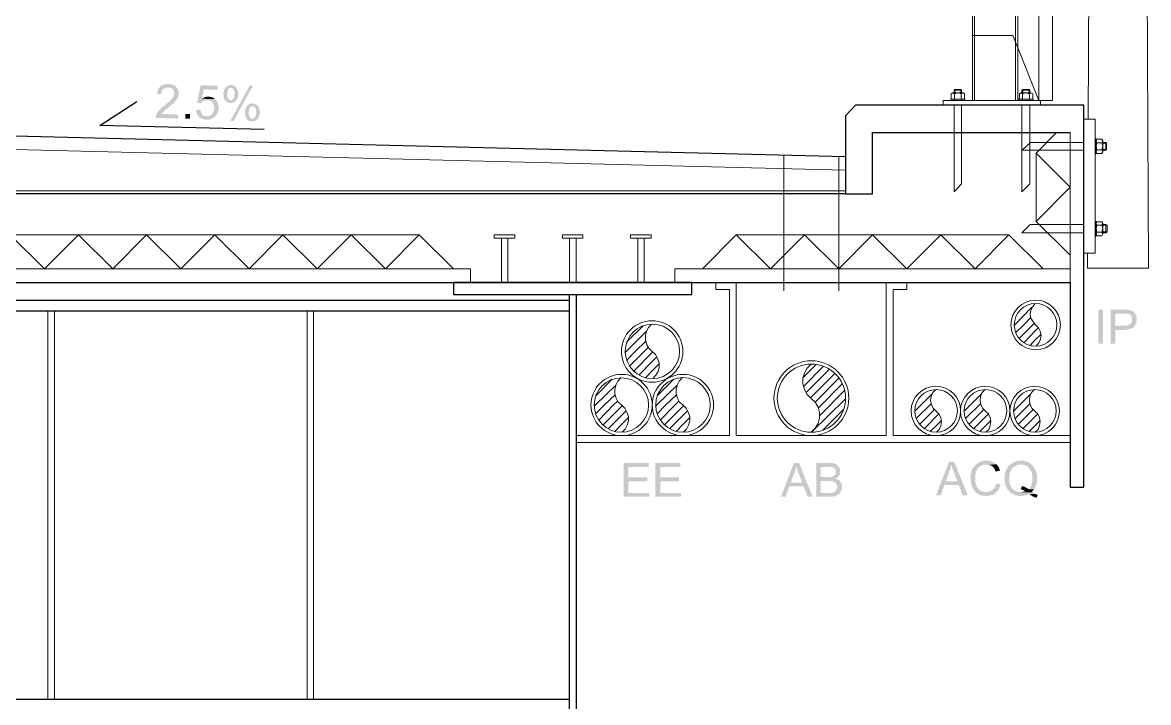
# Model space of a CAD drawing. Header units: millimetres. Extents: x 0.3 to 47.5, y 0.1 to 28.
# Drawn here: x 31.658 to 34.26, y 8.696 to 10.268 of the extents above; entities that cross this region are included whole.
import ezdxf

# ---------------------------------------------------------------- set-up
doc = ezdxf.new("R2010")
doc.units = ezdxf.units.MM
doc.layers.add('PDF _Geometria', color=7, linetype='Continuous')
doc.layers.add('PDF _Riempimenti solidi', color=7, linetype='Continuous')

msp = doc.modelspace()

# ---------------------------------------------------------------- hatches: boundary and pattern name
at = {"layer": 'PDF _Riempimenti solidi', "transparency": 33554559}
for points in [[(31.995, 10.1257), (31.9908, 10.1257), (31.9883, 10.1249), (31.9858, 10.1249), (31.9842, 10.1241), (31.9825, 10.1232), (31.9808, 10.1224), (31.9783, 10.1216), (31.9775, 10.1207), (31.9758, 10.1191), (31.9742, 10.1174), (31.9733, 10.1157), (31.9725, 10.1141), (31.9708, 10.1107), (31.97, 10.1082), (31.9692, 10.1057), (31.9692, 10.1032), (31.9792, 10.1024), (31.9792, 10.1066), (31.98, 10.1091), (31.9808, 10.1107), (31.9825, 10.1124), (31.9833, 10.1141), (31.985, 10.1149), (31.9867, 10.1157), (31.9883, 10.1166), (31.99, 10.1174), (32.0142, 10.1174), (32.0133, 10.1191), (32.0125, 10.1191), (32.0117, 10.1207), (32.01, 10.1216), (32.0083, 10.1224), (32.0058, 10.1232), (32.0042, 10.1241), (32.0025, 10.1249), (32, 10.1249), (31.9975, 10.1257)], [(32.1092, 10.1216), (32.07, 10.1224), (32.0617, 10.0824), (32.07, 10.0807), (32.0717, 10.0824), (32.0725, 10.0832), (32.0742, 10.0849), (32.0767, 10.0857), (32.0767, 10.0866), (32.0783, 10.0874), (32.0808, 10.0874), (32.0825, 10.0882), (32.085, 10.0882), (32.105, 10.0891), (32.1033, 10.0907), (32.0725, 10.0916), (32.0775, 10.1132), (32.1092, 10.1124)], [(32.14, 10.1232), (32.1383, 10.1232), (32.1358, 10.1224), (32.1342, 10.1224), (32.1325, 10.1216), (32.13, 10.1207), (32.1292, 10.1191), (32.1275, 10.1174), (32.14, 10.1166), (32.1408, 10.1166), (32.1425, 10.1157), (32.1442, 10.1149), (32.1458, 10.1132), (32.1475, 10.1099), (32.1475, 10.1074), (32.1483, 10.1049), (32.1483, 10.1007), (32.1475, 10.0982), (32.1475, 10.0957), (32.1467, 10.0941), (32.1458, 10.0924), (32.1458, 10.0907), (32.145, 10.0907), (32.1433, 10.0891), (32.1417, 10.0882), (32.1392, 10.0882), (32.1517, 10.0874), (32.1533, 10.0891), (32.155, 10.0924), (32.1558, 10.0949), (32.1558, 10.0966), (32.1567, 10.0991), (32.1567, 10.1066), (32.1558, 10.1082), (32.1558, 10.1107), (32.155, 10.1124), (32.1542, 10.1141), (32.1533, 10.1157), (32.1517, 10.1174), (32.1517, 10.1182), (32.15, 10.1199), (32.1483, 10.1207), (32.1458, 10.1216), (32.1442, 10.1224), (32.1425, 10.1232)], [(32.0142, 10.1174), (31.995, 10.1174), (31.9983, 10.1174), (32, 10.1166), (32.0025, 10.1157), (32.0042, 10.1149), (32.005, 10.1132), (32.0058, 10.1132), (32.0067, 10.1116), (32.0083, 10.1099), (32.0083, 10.1082), (32.0092, 10.1057), (32.0092, 10.1024), (32.0083, 10.0999), (32.0083, 10.0982), (32.0075, 10.0966), (32.0058, 10.0941), (32.0042, 10.0924), (32.0033, 10.0907), (32.0025, 10.0899), (32.0017, 10.0882), (32, 10.0874), (31.9983, 10.0857), (31.9967, 10.0841), (31.995, 10.0824), (31.9933, 10.0816), (31.9908, 10.0799), (31.9892, 10.0774), (31.9867, 10.0757), (31.985, 10.0741), (31.9825, 10.0732), (31.9808, 10.0716), (31.9792, 10.0699), (31.9775, 10.0682), (31.9767, 10.0666), (31.975, 10.0657), (31.9742, 10.0641), (31.9725, 10.0632), (31.9717, 10.0616), (31.97, 10.0599), (31.9692, 10.0574), (31.9683, 10.0557), (31.9675, 10.0541), (31.9667, 10.0541), (31.9667, 10.0516), (31.9658, 10.0499), (31.9658, 10.0474), (32.0175, 10.0457), (32.0183, 10.0549), (31.9792, 10.0566), (31.9808, 10.0582), (31.9825, 10.0599), (31.9833, 10.0616), (31.9842, 10.0624), (31.9858, 10.0632), (31.9883, 10.0657), (31.9908, 10.0674), (31.9925, 10.0691), (31.995, 10.0707), (31.9958, 10.0716), (31.9975, 10.0732), (32, 10.0749), (32.0017, 10.0766), (32.0033, 10.0782), (32.005, 10.0799), (32.0067, 10.0807), (32.0092, 10.0832), (32.01, 10.0849), (32.0108, 10.0849), (32.0125, 10.0866), (32.0142, 10.0891), (32.0158, 10.0924), (32.0167, 10.0941), (32.0175, 10.0949), (32.0183, 10.0966), (32.0183, 10.0991), (32.0192, 10.1007), (32.0192, 10.1082), (32.0175, 10.1116), (32.0167, 10.1141), (32.0158, 10.1157)], [(32.0875, 10.0966), (32.085, 10.0966), (32.0825, 10.0957), (32.0808, 10.0957), (32.0783, 10.0949), (32.0767, 10.0941), (32.075, 10.0932), (32.0725, 10.0916), (32.1033, 10.0907), (32.1017, 10.0916), (32.1, 10.0932), (32.0983, 10.0941), (32.0958, 10.0949), (32.0942, 10.0957), (32.0925, 10.0957), (32.09, 10.0966)], [(32.1275, 10.1174), (32.1267, 10.1157), (32.125, 10.1141), (32.1242, 10.1124), (32.1242, 10.1099), (32.1233, 10.1082), (32.1233, 10.1057), (32.1225, 10.1032), (32.1225, 10.1007), (32.1233, 10.0982), (32.1233, 10.0957), (32.1242, 10.0941), (32.1242, 10.0916), (32.1258, 10.0882), (32.1275, 10.0874), (32.1275, 10.0866), (32.1292, 10.0849), (32.1308, 10.0841), (32.1325, 10.0832), (32.135, 10.0824), (32.1367, 10.0816), (32.1417, 10.0816), (32.1442, 10.0824), (32.1458, 10.0832), (32.1475, 10.0841), (32.1492, 10.0849), (32.1508, 10.0866), (32.1517, 10.0874), (32.1392, 10.0882), (32.1383, 10.0882), (32.1367, 10.0891), (32.135, 10.0899), (32.1333, 10.0916), (32.1325, 10.0932), (32.1317, 10.0949), (32.1317, 10.0991), (32.1308, 10.1024), (32.1317, 10.1032), (32.1317, 10.1082), (32.1325, 10.1107), (32.1333, 10.1124), (32.1342, 10.1132), (32.1342, 10.1141), (32.1358, 10.1157), (32.1375, 10.1166), (32.14, 10.1166)], [(32.105, 10.0891), (32.085, 10.0882), (32.0858, 10.0882), (32.0875, 10.0874), (32.09, 10.0874), (32.0917, 10.0866), (32.0942, 10.0857), (32.0958, 10.0841), (32.0992, 10.0807), (32.1, 10.0782), (32.1008, 10.0766), (32.1008, 10.0724), (32.1017, 10.0699), (32.1008, 10.0674), (32.1008, 10.0649), (32.1, 10.0632), (32.0992, 10.0607), (32.0975, 10.0574), (32.0958, 10.0557), (32.0942, 10.0541), (32.0925, 10.0532), (32.09, 10.0524), (32.0883, 10.0516), (32.0867, 10.0507), (32.0842, 10.0507), (32.1033, 10.0507), (32.105, 10.0524), (32.1067, 10.0541), (32.1075, 10.0557), (32.1083, 10.0574), (32.1092, 10.0599), (32.11, 10.0616), (32.1108, 10.0641), (32.1108, 10.0657), (32.1117, 10.0682), (32.1117, 10.0741), (32.1108, 10.0757), (32.1108, 10.0782), (32.11, 10.0799), (32.1092, 10.0824), (32.1075, 10.0857), (32.1067, 10.0874)], [(32.1775, 10.0749), (32.1758, 10.0732), (32.175, 10.0716), (32.1742, 10.0691), (32.1733, 10.0674), (32.1733, 10.0649), (32.1725, 10.0632), (32.1725, 10.0557), (32.1733, 10.0532), (32.1733, 10.0516), (32.1742, 10.0491), (32.1758, 10.0457), (32.1767, 10.0449), (32.1775, 10.0441), (32.1792, 10.0424), (32.1808, 10.0416), (32.1825, 10.0399), (32.1842, 10.0399), (32.1867, 10.0391), (32.1917, 10.0391), (32.1942, 10.0399), (32.1958, 10.0399), (32.1975, 10.0416), (32.1992, 10.0424), (32.2008, 10.0441), (32.2017, 10.0449), (32.1892, 10.0457), (32.1867, 10.0457), (32.185, 10.0474), (32.1833, 10.0491), (32.1825, 10.0507), (32.1817, 10.0524), (32.1817, 10.0541), (32.1808, 10.0566), (32.1808, 10.0607), (32.1817, 10.0632), (32.1817, 10.0657), (32.1825, 10.0682), (32.1833, 10.0699), (32.1842, 10.0707), (32.1842, 10.0716), (32.1858, 10.0724), (32.1875, 10.0732), (32.19, 10.0741)], [(32.19, 10.0807), (32.1883, 10.0807), (32.1858, 10.0799), (32.1842, 10.0799), (32.1817, 10.0791), (32.18, 10.0774), (32.1783, 10.0766), (32.1775, 10.0749), (32.19, 10.0741), (32.1908, 10.0741), (32.1925, 10.0732), (32.1942, 10.0724), (32.1958, 10.0707), (32.1967, 10.0691), (32.1975, 10.0674), (32.1975, 10.0649), (32.1983, 10.0624), (32.1983, 10.0582), (32.1975, 10.0557), (32.1975, 10.0532), (32.1967, 10.0516), (32.195, 10.0482), (32.1933, 10.0466), (32.1908, 10.0457), (32.1892, 10.0457), (32.2017, 10.0449), (32.2033, 10.0466), (32.2042, 10.0482), (32.205, 10.0499), (32.2058, 10.0524), (32.2058, 10.0541), (32.2067, 10.0566), (32.2067, 10.0632), (32.2058, 10.0657), (32.2058, 10.0682), (32.2042, 10.0716), (32.2033, 10.0732), (32.2017, 10.0749), (32.2017, 10.0757), (32.2, 10.0774), (32.1983, 10.0782), (32.1958, 10.0791), (32.1942, 10.0799), (32.1917, 10.0799)], [(32.0692, 10.0666), (32.0592, 10.0657), (32.0592, 10.0649), (32.06, 10.0624), (32.06, 10.0599), (32.0608, 10.0582), (32.0617, 10.0566), (32.0625, 10.0541), (32.0642, 10.0524), (32.065, 10.0507), (32.0667, 10.0491), (32.0675, 10.0482), (32.0692, 10.0474), (32.0708, 10.0457), (32.0733, 10.0449), (32.075, 10.0449), (32.0775, 10.0441), (32.0792, 10.0432), (32.0908, 10.0432), (32.0925, 10.0441), (32.095, 10.0449), (32.0967, 10.0457), (32.0983, 10.0466), (32.1, 10.0474), (32.1017, 10.0491), (32.1033, 10.0507), (32.0842, 10.0507), (32.0817, 10.0516), (32.08, 10.0516), (32.0775, 10.0524), (32.0758, 10.0532), (32.0742, 10.0549), (32.0733, 10.0557), (32.0725, 10.0574), (32.0708, 10.0599), (32.07, 10.0616), (32.07, 10.0641)], [(34.2025, 9.6041), (34.1725, 9.6041), (34.1725, 9.5257), (34.1833, 9.5257), (34.1833, 9.5574), (34.205, 9.5574), (34.2075, 9.5582), (34.2125, 9.5582), (34.215, 9.5591), (34.2167, 9.5591), (34.2192, 9.5599), (34.2208, 9.5607), (34.2225, 9.5616), (34.2242, 9.5624), (34.225, 9.5632), (34.2275, 9.5657), (34.1833, 9.5674), (34.1833, 9.5949), (34.2033, 9.5949), (34.2283, 9.5957), (34.2275, 9.5974), (34.2258, 9.5991), (34.2242, 9.5999), (34.2225, 9.6007), (34.2208, 9.6016), (34.2192, 9.6024), (34.2167, 9.6032), (34.2142, 9.6041), (34.205, 9.6041)], [(34.2283, 9.5957), (34.2033, 9.5949), (34.2133, 9.5949), (34.215, 9.5941), (34.2167, 9.5932), (34.2183, 9.5916), (34.2192, 9.5899), (34.22, 9.5899), (34.2208, 9.5874), (34.2217, 9.5857), (34.2217, 9.5782), (34.2208, 9.5757), (34.22, 9.5741), (34.2192, 9.5724), (34.2175, 9.5707), (34.2167, 9.5699), (34.215, 9.5691), (34.2133, 9.5682), (34.2108, 9.5674), (34.1833, 9.5674), (34.2275, 9.5657), (34.2283, 9.5674), (34.23, 9.5691), (34.2308, 9.5716), (34.2317, 9.5732), (34.2317, 9.5749), (34.2325, 9.5774), (34.2325, 9.5866), (34.2317, 9.5882), (34.2308, 9.5907), (34.23, 9.5924), (34.23, 9.5941)], [(33.105, 9.2499), (33.0475, 9.2499), (33.0475, 9.1716), (33.1067, 9.1716), (33.1067, 9.1807), (33.0583, 9.1807), (33.0583, 9.2074), (33.1017, 9.2074), (33.1017, 9.2166), (33.0583, 9.2166), (33.0583, 9.2407), (33.105, 9.2407)], [(33.1783, 9.2499), (33.1208, 9.2499), (33.1208, 9.1716), (33.18, 9.1716), (33.18, 9.1807), (33.1317, 9.1807), (33.1317, 9.2074), (33.175, 9.2074), (33.175, 9.2166), (33.1317, 9.2166), (33.1317, 9.2407), (33.1783, 9.2407)], [(33.4525, 9.2499), (33.4408, 9.2499), (33.4108, 9.1716), (33.4217, 9.1716), (33.43, 9.1957), (33.4633, 9.1957), (33.4333, 9.2041), (33.4417, 9.2274), (33.4425, 9.2274), (33.4425, 9.2291), (33.4433, 9.2316), (33.4442, 9.2332), (33.445, 9.2357), (33.445, 9.2374), (33.4458, 9.2399), (33.4467, 9.2424)], [(33.4525, 9.2499), (33.4467, 9.2424), (33.4467, 9.2407), (33.4475, 9.2391), (33.4475, 9.2366), (33.4483, 9.2349), (33.4492, 9.2324), (33.45, 9.2307), (33.4508, 9.2282), (33.4517, 9.2257), (33.46, 9.2041), (33.4333, 9.2041), (33.4633, 9.1957), (33.4725, 9.1716), (33.4842, 9.1716)], [(33.5217, 9.2499), (33.4925, 9.2499), (33.4925, 9.1716), (33.5292, 9.1716), (33.5308, 9.1724), (33.5333, 9.1724), (33.535, 9.1732), (33.5358, 9.1732), (33.5383, 9.1741), (33.54, 9.1749), (33.5417, 9.1757), (33.5433, 9.1766), (33.5442, 9.1774), (33.5458, 9.1782), (33.5467, 9.1799), (33.5025, 9.1807), (33.5025, 9.2082), (33.5467, 9.2082), (33.545, 9.2099), (33.5433, 9.2107), (33.5408, 9.2116), (33.5392, 9.2124), (33.5367, 9.2132), (33.5392, 9.2149), (33.5408, 9.2157), (33.5025, 9.2174), (33.5025, 9.2407), (33.5442, 9.2407), (33.5433, 9.2424), (33.5417, 9.2441), (33.54, 9.2457), (33.5383, 9.2466), (33.5367, 9.2482), (33.535, 9.2482), (33.5333, 9.2491), (33.5308, 9.2491), (33.5292, 9.2499), (33.5242, 9.2499)], [(33.5442, 9.2407), (33.5183, 9.2407), (33.5275, 9.2407), (33.5292, 9.2399), (33.5308, 9.2399), (33.5325, 9.2391), (33.5342, 9.2374), (33.5358, 9.2357), (33.5358, 9.2349), (33.5367, 9.2332), (33.5375, 9.2316), (33.5375, 9.2257), (33.5367, 9.2241), (33.5358, 9.2224), (33.535, 9.2216), (33.5333, 9.2199), (33.5317, 9.2191), (33.53, 9.2182), (33.5292, 9.2182), (33.5275, 9.2174), (33.5025, 9.2174), (33.5408, 9.2157), (33.5442, 9.2191), (33.545, 9.2207), (33.5458, 9.2216), (33.5467, 9.2241), (33.5475, 9.2257), (33.5475, 9.2349), (33.5467, 9.2366), (33.5458, 9.2382), (33.545, 9.2407)], [(33.8108, 9.2532), (33.7992, 9.2532), (33.7692, 9.1749), (33.78, 9.1749), (33.7883, 9.1991), (33.8217, 9.1991), (33.7917, 9.2074), (33.8, 9.2307), (33.8008, 9.2307), (33.8008, 9.2324), (33.8017, 9.2349), (33.8025, 9.2366), (33.8033, 9.2391), (33.8033, 9.2407), (33.8042, 9.2432), (33.805, 9.2457)], [(33.8108, 9.2532), (33.805, 9.2457), (33.805, 9.2441), (33.8058, 9.2424), (33.8058, 9.2399), (33.8067, 9.2382), (33.8075, 9.2357), (33.8083, 9.2341), (33.81, 9.2291), (33.8183, 9.2074), (33.7917, 9.2074), (33.8217, 9.1991), (33.8308, 9.1749), (33.8425, 9.1749)], [(33.8858, 9.2549), (33.8817, 9.2549), (33.8792, 9.2541), (33.8767, 9.2541), (33.875, 9.2532), (33.8725, 9.2532), (33.8708, 9.2524), (33.8692, 9.2516), (33.8667, 9.2499), (33.865, 9.2491), (33.8633, 9.2482), (33.86, 9.2449), (33.8583, 9.2432), (33.8575, 9.2416), (33.8558, 9.2399), (33.855, 9.2382), (33.8533, 9.2366), (33.8533, 9.2357), (33.8525, 9.2341), (33.8508, 9.2307), (33.8508, 9.2282), (33.85, 9.2266), (33.8492, 9.2241), (33.8492, 9.2066), (33.85, 9.2041), (33.85, 9.2016), (33.8508, 9.1999), (33.8517, 9.1974), (33.8525, 9.1957), (33.8533, 9.1941), (33.8542, 9.1916), (33.855, 9.1899), (33.8558, 9.1874), (33.8575, 9.1857), (33.8592, 9.1841), (33.86, 9.1824), (33.8617, 9.1816), (33.885, 9.1824), (33.8817, 9.1824), (33.88, 9.1832), (33.8775, 9.1832), (33.8758, 9.1841), (33.8733, 9.1849), (33.8717, 9.1866), (33.87, 9.1874), (33.8683, 9.1882), (33.8667, 9.1899), (33.8658, 9.1916), (33.8642, 9.1932), (33.8633, 9.1949), (33.8617, 9.1999), (33.8608, 9.2016), (33.8608, 9.2032), (33.86, 9.2057), (33.86, 9.2124), (33.8592, 9.2149), (33.86, 9.2174), (33.86, 9.2241), (33.8608, 9.2257), (33.8617, 9.2282), (33.8617, 9.2299), (33.8625, 9.2316), (33.8633, 9.2341), (33.865, 9.2357), (33.8658, 9.2374), (33.8675, 9.2391), (33.8692, 9.2407), (33.8708, 9.2416), (33.8708, 9.2424), (33.8733, 9.2432), (33.875, 9.2441), (33.8767, 9.2449), (33.8792, 9.2457), (33.8858, 9.2457), (33.9092, 9.2466), (33.9075, 9.2474), (33.9058, 9.2491), (33.905, 9.2499), (33.9025, 9.2507), (33.9008, 9.2516), (33.8992, 9.2524), (33.8975, 9.2532), (33.895, 9.2541), (33.8925, 9.2541), (33.8908, 9.2549), (33.8883, 9.2549)], [(33.9092, 9.2466), (33.8858, 9.2457), (33.8917, 9.2457), (33.8933, 9.2449), (33.895, 9.2441), (33.8975, 9.2432), (33.8992, 9.2424), (33.9, 9.2407), (33.9017, 9.2399), (33.9025, 9.2382), (33.9042, 9.2366), (33.905, 9.2341), (33.9058, 9.2324), (33.9067, 9.2299), (33.9167, 9.2324), (33.9167, 9.2332), (33.9158, 9.2357), (33.915, 9.2374), (33.9142, 9.2391), (33.9133, 9.2416), (33.9117, 9.2432), (33.9108, 9.2449)], [(33.9417, 9.2474), (33.94, 9.2457), (33.9383, 9.2441), (33.9367, 9.2432), (33.9358, 9.2416), (33.9342, 9.2391), (33.9333, 9.2374), (33.9317, 9.2357), (33.9308, 9.2332), (33.93, 9.2316), (33.9292, 9.2299), (33.9292, 9.2274), (33.9283, 9.2257), (33.9283, 9.2232), (33.9275, 9.2207), (33.9275, 9.2074), (33.9283, 9.2049), (33.9283, 9.2032), (33.9292, 9.2007), (33.9292, 9.1991), (33.93, 9.1974), (33.9308, 9.1949), (33.9317, 9.1932), (33.9325, 9.1924), (33.9333, 9.1907), (33.9342, 9.1891), (33.9358, 9.1874), (33.9367, 9.1857), (33.94, 9.1824), (33.9417, 9.1816), (33.9433, 9.1799), (33.945, 9.1791), (33.9458, 9.1782), (33.9475, 9.1774), (33.95, 9.1766), (33.9517, 9.1757), (33.9542, 9.1749), (33.9558, 9.1749), (33.9583, 9.1741), (33.96, 9.1741), (33.9625, 9.1732), (33.9675, 9.1732), (33.97, 9.1741), (33.9717, 9.1741), (33.9742, 9.1749), (33.9758, 9.1749), (33.9783, 9.1757), (33.98, 9.1766), (33.9825, 9.1774), (33.9842, 9.1782), (33.9983, 9.1782), (33.9967, 9.1799), (33.995, 9.1807), (33.9925, 9.1816), (33.965, 9.1824), (33.9625, 9.1824), (33.96, 9.1832), (33.9583, 9.1832), (33.9558, 9.1841), (33.9542, 9.1849), (33.9525, 9.1857), (33.9508, 9.1866), (33.9483, 9.1874), (33.9475, 9.1891), (33.9458, 9.1907), (33.9433, 9.1932), (33.9425, 9.1949), (33.9408, 9.1982), (33.94, 9.2007), (33.9392, 9.2024), (33.9392, 9.2049), (33.9383, 9.2066), (33.9383, 9.2216), (33.9392, 9.2241), (33.9392, 9.2257), (33.94, 9.2282), (33.9408, 9.2299), (33.9425, 9.2332), (33.9433, 9.2349), (33.9442, 9.2366), (33.9458, 9.2382), (33.9475, 9.2399), (33.9492, 9.2407), (33.9508, 9.2424), (33.9525, 9.2432), (33.9542, 9.2441), (33.9567, 9.2449), (33.9583, 9.2457), (33.965, 9.2457)], [(33.965, 9.2549), (33.96, 9.2549), (33.9575, 9.2541), (33.955, 9.2541), (33.9533, 9.2532), (33.9508, 9.2524), (33.9492, 9.2516), (33.9475, 9.2507), (33.9458, 9.2499), (33.945, 9.2499), (33.9433, 9.2482), (33.9417, 9.2474), (33.965, 9.2457), (33.9708, 9.2457), (33.9733, 9.2449), (33.975, 9.2441), (33.9775, 9.2432), (33.9792, 9.2424), (33.9808, 9.2407), (33.9825, 9.2399), (33.9833, 9.2382), (33.985, 9.2366), (33.9867, 9.2349), (33.9875, 9.2332), (33.9883, 9.2307), (33.9892, 9.2291), (33.9908, 9.2257), (33.9908, 9.2232), (33.9917, 9.2216), (33.9917, 9.2074), (33.9908, 9.2049), (33.9908, 9.2024), (33.99, 9.2007), (33.9892, 9.1991), (33.9883, 9.1966), (33.9867, 9.1932), (33.985, 9.1916), (33.9842, 9.1907), (33.9825, 9.1891), (33.9958, 9.1891), (33.9967, 9.1907), (33.9975, 9.1932), (33.9983, 9.1949), (33.9992, 9.1966), (34, 9.1974), (34, 9.1991), (34.0008, 9.2007), (34.0017, 9.2032), (34.0017, 9.2049), (34.0025, 9.2074), (34.0025, 9.2207), (34.0017, 9.2232), (34.0017, 9.2257), (34.0008, 9.2274), (34, 9.2299), (34, 9.2316), (33.9992, 9.2332), (33.9983, 9.2357), (33.9975, 9.2357), (33.9967, 9.2374), (33.9958, 9.2399), (33.9942, 9.2416), (33.9925, 9.2432), (33.9917, 9.2449), (33.99, 9.2457), (33.9883, 9.2474), (33.9867, 9.2491), (33.985, 9.2499), (33.9842, 9.2507), (33.9817, 9.2516), (33.98, 9.2524), (33.9775, 9.2532), (33.9758, 9.2532), (33.9742, 9.2541), (33.9717, 9.2549), (33.9675, 9.2549)], [(33.5467, 9.2082), (33.5208, 9.2082), (33.5242, 9.2082), (33.5267, 9.2074), (33.5308, 9.2074), (33.5325, 9.2066), (33.5333, 9.2057), (33.5358, 9.2049), (33.5375, 9.2041), (33.5392, 9.2007), (33.54, 9.1991), (33.5408, 9.1966), (33.5408, 9.1916), (33.54, 9.1899), (33.5392, 9.1874), (33.5383, 9.1866), (33.5367, 9.1849), (33.535, 9.1832), (33.5333, 9.1824), (33.5317, 9.1816), (33.5292, 9.1816), (33.5275, 9.1807), (33.5025, 9.1807), (33.5467, 9.1799), (33.5483, 9.1824), (33.55, 9.1857), (33.5508, 9.1882), (33.5517, 9.1899), (33.5517, 9.1982), (33.5508, 9.2007), (33.55, 9.2024), (33.5492, 9.2049), (33.5475, 9.2066)], [(33.9083, 9.2024), (33.9075, 9.1999), (33.9067, 9.1974), (33.9058, 9.1957), (33.905, 9.1941), (33.9042, 9.1916), (33.9025, 9.1907), (33.9008, 9.1891), (33.9, 9.1874), (33.8992, 9.1874), (33.8975, 9.1857), (33.8958, 9.1849), (33.8933, 9.1841), (33.8917, 9.1832), (33.8892, 9.1832), (33.8875, 9.1824), (33.885, 9.1824), (33.8617, 9.1816), (33.8633, 9.1799), (33.865, 9.1791), (33.8667, 9.1782), (33.8683, 9.1766), (33.87, 9.1757), (33.8725, 9.1757), (33.8742, 9.1749), (33.8767, 9.1741), (33.8808, 9.1741), (33.8833, 9.1732), (33.8867, 9.1732), (33.8892, 9.1741), (33.8933, 9.1741), (33.8958, 9.1749), (33.8975, 9.1757), (33.8992, 9.1757), (33.9017, 9.1766), (33.9033, 9.1782), (33.905, 9.1791), (33.9067, 9.1807), (33.9075, 9.1816), (33.9092, 9.1824), (33.9108, 9.1841), (33.9117, 9.1857), (33.9133, 9.1874), (33.915, 9.1907), (33.9158, 9.1932), (33.9167, 9.1949), (33.9183, 9.1999)], [(33.9675, 9.1966), (33.965, 9.1891), (33.9658, 9.1891), (33.9675, 9.1882), (33.97, 9.1874), (33.9717, 9.1866), (33.9733, 9.1857), (33.9758, 9.1849), (33.9733, 9.1841), (33.9717, 9.1832), (33.9692, 9.1832), (33.9675, 9.1824), (33.965, 9.1824), (33.9925, 9.1816), (33.9908, 9.1832), (33.9917, 9.1841), (33.9925, 9.1857), (33.9942, 9.1874), (33.9958, 9.1891), (33.9825, 9.1891), (33.9817, 9.1899), (33.98, 9.1916), (33.9783, 9.1924), (33.9767, 9.1932), (33.9742, 9.1941), (33.9725, 9.1949), (33.97, 9.1957)], [(33.9983, 9.1782), (33.9842, 9.1782), (33.9858, 9.1774), (33.9875, 9.1757), (33.9892, 9.1749), (33.9917, 9.1732), (33.9933, 9.1724), (33.995, 9.1716), (33.9975, 9.1707), (33.9992, 9.1699), (34.0008, 9.1691), (34.0042, 9.1757), (34.0025, 9.1766), (34.0008, 9.1774)]]:
    msp.add_hatch(color=256, dxfattribs=at).paths.add_polyline_path(points)

# ---------------------------------------------------------------- linework, layer by layer
at = {"layer": 'PDF _Geometria', "lineweight": 9}
for points in [[(34.1208, 10.0441), (34.1225, 10.3541), (34.1333, 12.2207)], [(33.9583, 10.0874), (33.9583, 11.2366), (33.8533, 11.2366), (33.8533, 10.0874)], [(33.8583, 10.0874), (33.8583, 11.2366)], [(33.9525, 10.0874), (33.9525, 11.2366)], [(34.2533, 11.0366), (34.2567, 10.3541), (34.26, 9.6999), (34.1192, 9.6999), (34.1192, 9.7349)], [(33.8533, 10.2374), (33.9467, 10.2374), (33.9583, 10.2091), (34.0067, 10.0874)], [(33.8317, 10.1049), (33.8083, 10.1049)], [(33.8125, 10.1132), (33.8108, 10.1116), (33.8283, 10.1116)], [(33.8108, 10.1116), (33.8108, 10.1049)], [(33.8117, 10.1032), (33.8117, 10.0916)], [(33.8125, 10.1049), (33.8125, 10.1132), (33.8267, 10.1132), (33.8283, 10.1116), (33.8283, 10.1049)], [(33.8267, 10.1132), (33.8267, 10.1049)], [(33.8275, 10.1032), (33.8275, 10.0916)], [(33.9883, 10.1049), (33.965, 10.1049)], [(33.97, 10.1132), (33.9675, 10.1116), (33.9858, 10.1116)], [(33.9675, 10.1116), (33.9675, 10.1049)], [(33.9692, 10.1032), (33.9692, 10.0916)], [(33.97, 10.1049), (33.97, 10.1132), (33.9842, 10.1132), (33.9858, 10.1116), (33.9858, 10.1049)], [(33.9842, 10.1132), (33.9842, 10.1049)], [(33.985, 10.1032), (33.985, 10.0916)], [(34.0108, 10.0766), (34.0108, 10.0874), (33.7858, 10.0874), (33.7858, 10.0766)], [(33.8358, 10.0874), (33.8358, 10.0907), (33.8033, 10.0907), (33.8033, 10.0874)], [(33.81, 10.0907), (33.81, 10.0874)], [(33.8283, 10.0766), (33.8283, 9.8949), (33.8108, 9.8766), (33.8108, 10.0766)], [(33.8292, 10.0907), (33.8292, 10.0874)], [(33.9933, 10.0874), (33.9933, 10.0907), (33.96, 10.0907), (33.96, 10.0874)], [(33.9675, 10.0907), (33.9675, 10.0874)], [(33.9858, 10.0766), (33.9858, 9.8949), (33.9675, 9.8766), (33.9675, 10.0766)], [(33.9858, 10.0907), (33.9858, 10.0874)], [(33.56, 9.9266), (30.2133, 10.0099), (26.8667, 9.9266)], [(34.1108, 9.9907), (33.9875, 9.9907), (33.9683, 9.9724), (34.1108, 9.9724)], [(34.0008, 9.8082), (34.0008, 9.9657), (34.0475, 10.0132)], [(34.0792, 10.0132), (34.0792, 9.1941)], [(34.1358, 9.9991), (34.1392, 9.9991), (34.1392, 9.9641), (34.1358, 9.9641)], [(34.1392, 9.9916), (34.1358, 9.9916)], [(34.1542, 9.9941), (34.1542, 9.9691)], [(34.1542, 9.9741), (34.1633, 9.9741), (34.1633, 9.9891), (34.1617, 9.9907), (34.1542, 9.9907)], [(34.1633, 9.9741), (34.1617, 9.9724), (34.1617, 9.9907)], [(34.0008, 9.9657), (34.0792, 9.8874), (34.0008, 9.8082), (34.0792, 9.7299)], [(34.1392, 9.9716), (34.1358, 9.9716)], [(34.1525, 9.9899), (34.1408, 9.9899)], [(34.1525, 9.9732), (34.1408, 9.9732)], [(34.1633, 9.9891), (34.1542, 9.9891)], [(34.1617, 9.9724), (34.1542, 9.9724)], [(33.4175, 9.9616), (33.4175, 9.6474)], [(33.5442, 9.9582), (33.5442, 9.6474)], [(26.8667, 9.8791), (33.56, 9.8791)], [(34.1108, 9.8007), (33.9867, 9.8007), (33.9675, 9.7816), (34.1108, 9.7816)], [(34.1367, 9.8082), (34.1392, 9.8082), (34.1392, 9.7741), (34.1367, 9.7741)], [(34.1392, 9.8007), (34.1367, 9.8007)], [(34.1525, 9.7991), (34.1408, 9.7991)], [(34.1525, 9.7832), (34.1408, 9.7832)], [(34.1542, 9.8032), (34.1542, 9.7791)], [(34.1542, 9.7841), (34.1642, 9.7841), (34.1642, 9.7991), (34.1617, 9.8007), (34.1542, 9.8007)], [(34.1642, 9.7991), (34.1542, 9.7991)], [(34.1642, 9.7841), (34.1617, 9.7816), (34.1617, 9.8007)], [(31.3942, 9.6982), (31.4725, 9.7774), (31.5517, 9.6982), (31.63, 9.7774), (31.7092, 9.6982), (31.7875, 9.7774), (31.8667, 9.6982), (31.945, 9.7774), (32.0242, 9.6982), (32.1025, 9.7774), (32.1817, 9.6982), (32.26, 9.7774), (32.3392, 9.6982), (32.4175, 9.7774), (32.4967, 9.6982), (32.575, 9.7774), (32.6542, 9.6982)], [(31.4725, 9.7774), (32.575, 9.7774)], [(32.765, 9.6666), (32.765, 9.7691)], [(32.78, 9.6666), (32.78, 9.7691)], [(32.9225, 9.6666), (32.9225, 9.7691)], [(32.9375, 9.6666), (32.9375, 9.7691)], [(33.08, 9.6666), (33.08, 9.7691)], [(33.095, 9.6666), (33.095, 9.7691)], [(33.2292, 9.6982), (33.3075, 9.7774), (33.3867, 9.6982), (33.465, 9.7774), (33.5442, 9.6982), (33.6225, 9.7774), (33.7017, 9.6982), (33.78, 9.7774), (33.8592, 9.6982), (33.9375, 9.7774), (34.0167, 9.6982)], [(33.3075, 9.7774), (33.9375, 9.7774)], [(34.1392, 9.7816), (34.1367, 9.7816)], [(34.1617, 9.7816), (34.1542, 9.7816)], [(31.355, 9.6666), (31.355, 9.6982), (32.6933, 9.6982), (32.6933, 9.6666)], [(33.1658, 9.6666), (33.1658, 9.6982), (34.0792, 9.6982)], [(33.26, 9.6666), (33.26, 9.6507), (33.2917, 9.6507), (33.2917, 9.3132), (32.9375, 9.3132)], [(33.6542, 9.6666), (33.6542, 9.3132), (33.3075, 9.3132), (33.3075, 9.6666)], [(34.0792, 9.3132), (33.67, 9.3132), (33.67, 9.6507), (33.7017, 9.6507), (33.7017, 9.6666)], [(31.7167, 9.6016), (31.7167, 8.7041)], [(31.7325, 9.6016), (31.7325, 8.7041)], [(32.3158, 9.6016), (32.3158, 8.7041)], [(32.3308, 9.6016), (32.3308, 8.7041)], [(33.95, 9.5691), (33.9508, 9.5691), (33.9908, 9.6099)], [(33.9983, 9.6182), (33.9925, 9.6116), (33.9883, 9.6032), (33.9867, 9.5932), (33.9883, 9.5841), (33.9933, 9.5757), (33.9992, 9.5691), (34.0058, 9.5624), (34.01, 9.5541), (34.0117, 9.5449), (34.0108, 9.5357), (34.0067, 9.5274), (34.0008, 9.5199)], [(33.9533, 9.5516), (33.9717, 9.5691), (33.9883, 9.5857)], [(33.05, 9.5041), (33.0533, 9.5074), (33.1, 9.5541)], [(33.0542, 9.5291), (33.0925, 9.5666)], [(33.1117, 9.5707), (33.105, 9.5632), (33.1, 9.5541), (33.0975, 9.5441), (33.0975, 9.5332), (33.1008, 9.5232), (33.1058, 9.5149), (33.1133, 9.5074), (33.1208, 9.5007), (33.1258, 9.4916), (33.1292, 9.4816), (33.1292, 9.4716), (33.1267, 9.4616), (33.1217, 9.4524), (33.115, 9.4449)], [(33.9617, 9.5382), (33.9958, 9.5724)], [(33.9725, 9.5282), (33.9992, 9.5557), (34.0058, 9.5624)], [(33.0542, 9.4866), (33.0742, 9.5074), (33.0983, 9.5316)], [(33.9867, 9.5216), (33.9992, 9.5349), (34.0117, 9.5474)], [(33.0608, 9.4732), (33.095, 9.5074), (33.1042, 9.5166)], [(33.07, 9.4616), (33.1133, 9.5049), (33.115, 9.5066)], [(33.0825, 9.4524), (33.1133, 9.4841), (33.1242, 9.4949)], [(33.0975, 9.4466), (33.1133, 9.4624), (33.1292, 9.4791)], [(33.4808, 9.4782), (33.4717, 9.4691), (33.465, 9.4582), (33.4617, 9.4449), (33.4617, 9.4324), (33.465, 9.4199), (33.4717, 9.4082), (33.4808, 9.3991), (33.49, 9.3907), (33.4967, 9.3791), (33.5, 9.3666), (33.5, 9.3532), (33.4967, 9.3407), (33.49, 9.3299), (33.4808, 9.3207)], [(33.4617, 9.4466), (33.4925, 9.4774)], [(33.4625, 9.4266), (33.5092, 9.4732)], [(33.0408, 9.4466), (33.0342, 9.4391), (33.0292, 9.4299), (33.0267, 9.4199), (33.0267, 9.4099), (33.03, 9.3999), (33.035, 9.3907), (33.0425, 9.3841), (33.05, 9.3766), (33.055, 9.3674), (33.0583, 9.3574), (33.0583, 9.3474), (33.0558, 9.3374), (33.0508, 9.3282), (33.0442, 9.3207)], [(33.1825, 9.4466), (33.1758, 9.4391), (33.1708, 9.4299), (33.1683, 9.4199), (33.1683, 9.4099), (33.1717, 9.3999), (33.1767, 9.3907), (33.1842, 9.3841), (33.1917, 9.3766), (33.1967, 9.3674), (33.2, 9.3574), (33.2, 9.3474), (33.1975, 9.3374), (33.1925, 9.3282), (33.1858, 9.3207)], [(33.4692, 9.4124), (33.5225, 9.4657)], [(33.4792, 9.4007), (33.535, 9.4566)], [(33.49, 9.3907), (33.5442, 9.4457)], [(32.9792, 9.3807), (32.9825, 9.3841), (33.0292, 9.4299)], [(32.9833, 9.4049), (33.0208, 9.4432)], [(33.1208, 9.3807), (33.1242, 9.3841), (33.1708, 9.4299)], [(33.125, 9.4049), (33.1633, 9.4432)], [(33.4975, 9.3774), (33.5525, 9.4324)], [(33.7675, 9.4191), (33.7617, 9.4124), (33.7575, 9.4032), (33.7567, 9.3941), (33.7583, 9.3849), (33.7625, 9.3766), (33.7692, 9.3699), (33.7758, 9.3632), (33.78, 9.3549), (33.7817, 9.3457), (33.78, 9.3366), (33.7767, 9.3274), (33.77, 9.3207)], [(33.8817, 9.4191), (33.8758, 9.4124), (33.8717, 9.4032), (33.8708, 9.3941), (33.8725, 9.3849), (33.8767, 9.3766), (33.8833, 9.3699), (33.89, 9.3632), (33.8942, 9.3549), (33.8958, 9.3457), (33.8942, 9.3366), (33.8908, 9.3274), (33.8842, 9.3207)], [(33.9958, 9.4191), (33.99, 9.4124), (33.9858, 9.4032), (33.985, 9.3941), (33.9867, 9.3849), (33.9908, 9.3766), (33.9975, 9.3699), (34.0042, 9.3632), (34.0083, 9.3549), (34.01, 9.3457), (34.0083, 9.3366), (34.005, 9.3274), (33.9983, 9.3207)], [(32.9825, 9.3632), (33.0033, 9.3841), (33.0275, 9.4074)], [(32.99, 9.3491), (33.0242, 9.3841), (33.0333, 9.3924)], [(33.125, 9.3632), (33.145, 9.3841), (33.1692, 9.4074)], [(33.1317, 9.3491), (33.1667, 9.3841), (33.175, 9.3924)], [(33.4817, 9.3207), (33.56, 9.3982)], [(33.5008, 9.3599), (33.5575, 9.4174)], [(33.72, 9.3699), (33.7608, 9.4107)], [(33.8342, 9.3699), (33.875, 9.4107)], [(33.9483, 9.3699), (33.9892, 9.4107)], [(32.9992, 9.3374), (33.0425, 9.3807), (33.0442, 9.3824)], [(33.0117, 9.3291), (33.0533, 9.3707)], [(33.1408, 9.3374), (33.1842, 9.3807), (33.1858, 9.3824)], [(33.1533, 9.3291), (33.195, 9.3707)], [(33.5075, 9.3257), (33.555, 9.3732)], [(33.7233, 9.3524), (33.7575, 9.3866)], [(33.7308, 9.3391), (33.7617, 9.3699), (33.765, 9.3732)], [(33.8375, 9.3524), (33.8717, 9.3866)], [(33.845, 9.3391), (33.8758, 9.3699), (33.8792, 9.3732)], [(33.9517, 9.3524), (33.9858, 9.3866)], [(33.9592, 9.3391), (33.99, 9.3699), (33.9933, 9.3732)], [(33.0267, 9.3224), (33.0425, 9.3391), (33.0583, 9.3549)], [(33.1683, 9.3224), (33.1842, 9.3391), (33.2, 9.3549)], [(33.7417, 9.3291), (33.7758, 9.3632)], [(33.7558, 9.3224), (33.7692, 9.3357), (33.7817, 9.3482)], [(33.8558, 9.3291), (33.89, 9.3632)], [(33.87, 9.3224), (33.8833, 9.3357), (33.8958, 9.3482)], [(33.97, 9.3291), (34.0042, 9.3632)], [(33.9842, 9.3224), (33.9975, 9.3357), (34.01, 9.3482)], [(34.0792, 9.2974), (32.9375, 9.2974)]]:
    msp.add_lwpolyline(points, dxfattribs=at)
for points in [[(34.0067, 10.0874), (34.0067, 11.6624), (34.0383, 11.6624), (34.0383, 10.0874)], [(33.8275, 10.1032), (33.8317, 10.1049), (33.835, 10.1032), (33.835, 10.0916), (33.8317, 10.0907), (33.8275, 10.0916), (33.82, 10.0907), (33.8117, 10.0916), (33.8083, 10.0907), (33.8042, 10.0916), (33.8042, 10.1032), (33.8083, 10.1049), (33.8117, 10.1032), (33.82, 10.1049)], [(33.985, 10.1032), (33.9883, 10.1049), (33.9925, 10.1032), (33.9925, 10.0916), (33.9883, 10.0907), (33.985, 10.0916), (33.9767, 10.0907), (33.9692, 10.0916), (33.965, 10.0907), (33.9617, 10.0916), (33.9617, 10.1032), (33.965, 10.1049), (33.9692, 10.1032), (33.9767, 10.1049)], [(34.1108, 9.7349), (34.1108, 10.0441), (34.1367, 10.0441), (34.1367, 9.7349)], [(34.1525, 9.9899), (34.1542, 9.9941), (34.1525, 9.9982), (34.1408, 9.9982), (34.1392, 9.9941), (34.1408, 9.9899), (34.1392, 9.9816), (34.1408, 9.9732), (34.1392, 9.9691), (34.1408, 9.9649), (34.1525, 9.9649), (34.1542, 9.9691), (34.1525, 9.9732), (34.1542, 9.9816)], [(34.1525, 9.7991), (34.1542, 9.8032), (34.1525, 9.8074), (34.1408, 9.8074), (34.1392, 9.8032), (34.1408, 9.7991), (34.1392, 9.7916), (34.1408, 9.7832), (34.1392, 9.7791), (34.1408, 9.7749), (34.1525, 9.7749), (34.1542, 9.7791), (34.1525, 9.7832), (34.1542, 9.7916)], [(32.7958, 9.7691), (32.7958, 9.7774), (32.7483, 9.7774), (32.7483, 9.7691)], [(32.9533, 9.7691), (32.9533, 9.7774), (32.9058, 9.7774), (32.9058, 9.7691)], [(33.1108, 9.7691), (33.1108, 9.7774), (33.0633, 9.7774), (33.0633, 9.7691)]]:
    msp.add_lwpolyline(points, close=True, dxfattribs=at)
at = {"layer": 'PDF _Geometria', "lineweight": 25}
for points in [[(33.56, 9.8716), (26.8667, 9.8716), (26.8667, 10.0524), (26.8425, 10.0766), (26.315, 10.0766), (26.315, 9.1941), (26.3467, 9.1941), (26.3467, 9.6666), (34.0792, 9.6666), (34.0792, 9.1941), (34.1108, 9.1941), (34.1108, 10.0766), (33.5833, 10.0766), (33.56, 10.0524)], [(33.205, 9.6391), (33.205, 9.6666), (32.6542, 9.6666), (32.6542, 9.6391)]]:
    msp.add_lwpolyline(points, close=True, dxfattribs=at)
for points in [[(32.2167, 10.0207), (31.8367, 10.0299), (31.9225, 10.0849)], [(30.2133, 10.0416), (33.56, 9.9582)], [(33.56, 9.8716), (33.6225, 9.8716), (33.6225, 10.0132), (34.0792, 10.0132)], [(32.9217, 9.6391), (32.9217, 8.6666)], [(32.9375, 9.6391), (32.9375, 8.6666)], [(31.1267, 9.6257), (32.9217, 9.6257)], [(31.1267, 9.6016), (32.9217, 9.6016)], [(31.1267, 8.7041), (32.9217, 8.7041)]]:
    msp.add_lwpolyline(points, dxfattribs=at)
at = {"layer": 'PDF _Geometria', "lineweight": 9}
for centre, radius in [((33.9994, 9.569), 0.0572), ((33.9991, 9.569), 0.0493), ((33.1131, 9.5075), 0.071), ((33.1138, 9.5077), 0.0629), ((33.4811, 9.3996), 0.0864), ((33.4812, 9.3996), 0.0788), ((33.0426, 9.3838), 0.0708), ((33.0421, 9.3837), 0.0629), ((33.1842, 9.3838), 0.0708), ((33.1844, 9.3839), 0.0631), ((33.7687, 9.37), 0.0572), ((33.7692, 9.3702), 0.0492), ((33.8828, 9.37), 0.0572), ((33.8833, 9.3702), 0.0492), ((33.997, 9.37), 0.0572), ((33.9975, 9.3702), 0.0492)]:
    msp.add_circle(centre, radius, dxfattribs=at)
at = {"layer": 'PDF _Riempimenti solidi', "lineweight": 25, "transparency": 33554559}
for points in [[(32.1908, 10.1216), (32.1833, 10.1224), (32.1458, 10.0399), (32.1383, 10.0399)], [(32.045, 10.0457), (32.045, 10.0566), (32.0342, 10.0457), (32.0342, 10.0566)]]:
    msp.add_solid(points, dxfattribs=at)
at = {"layer": 'PDF _Riempimenti solidi', "lineweight": 9, "transparency": 33554559}
msp.add_solid([(34.155, 9.5257), (34.155, 9.6041), (34.1442, 9.5257), (34.1442, 9.6041)], dxfattribs=at)

doc.saveas('drawing.dxf')
